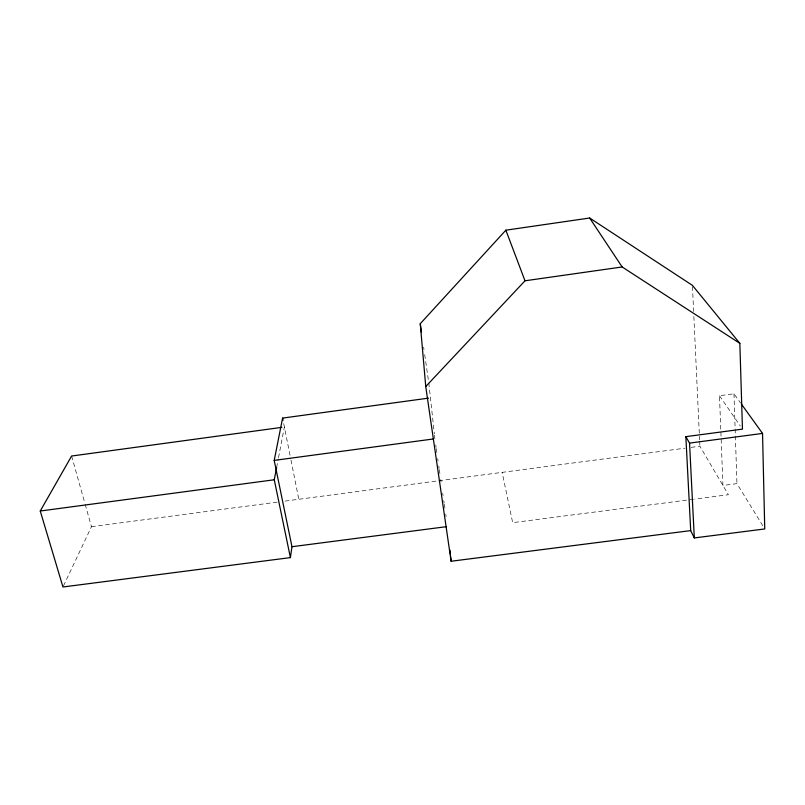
<?xml version="1.0" encoding="UTF-8"?>
<svg xmlns="http://www.w3.org/2000/svg" width="805" height="805" viewBox="0 0 805 805"><rect width="100%" height="100%" fill="white"/><g stroke="black" fill="none" stroke-linecap="round" stroke-linejoin="round"><path stroke-width="0.6" stroke-dasharray="4.03 3.02" d="M276.628 467.443L278.268 458.87M278.51 457.643L284.386 427.022M63.484 585.869L91.468 526.701L85.068 503.94M762.808 525.796L736.957 483.634L722.94 485.455L719.479 395.728L733.969 393.776L740.56 402.933M91.468 526.701L277.705 502.058M285.151 501.072L684.975 448.184M691.193 447.359L699.897 446.212L728.384 494.733L694.715 499.09M693.467 499.251L512.674 522.666L502.149 472.364M719.479 395.728L740.379 426.097M71.605 456.033L84.736 502.743M283.722 423.672L290.746 458.86M290.987 460.078L298.806 499.271M435.747 444.954L436.099 447.429M436.28 448.657L436.994 453.607M437.709 458.548L438.071 461.024M438.785 465.964L439.138 468.44M439.319 469.667L440.033 474.618M440.748 479.559L441.11 482.034M442.72 493.153L443.072 495.628M443.786 500.569L444.149 503.045M444.32 504.282L445.044 509.223M445.759 514.164L446.111 516.639M423.631 347.166L423.994 349.642M424.698 354.582L428.612 381.751M428.793 382.989L434.368 433.804M434.489 435.052L434.851 438.775M692.471 286.6L693.628 311.535M693.86 316.526L699.605 439.973M699.666 441.221L699.897 446.212M733.969 393.776L736.957 483.634"/><path stroke-width="1.21" d="M281.901 427.354L71.605 456.033L40.25 511.014L62.961 586.986L290.404 557.603L291.974 546.716L274.203 460.4L282.605 418.097L428.451 398.143M290.404 557.603L274.264 479.77L276.628 467.443M690.7 530.606L451.112 561.246L425.744 386.551L420.26 323.711L505.862 230.19L589.663 218.014L692.411 285.352L739.845 343.363L742.462 429.135L685.86 436.652L690.7 530.606L694.313 537.931L764.75 528.955L762.536 433.422L741.294 403.949M425.744 386.551L525.001 280.794L622.144 266.958L739.845 343.363M274.203 460.4L433.603 438.936M40.25 511.014L274.264 479.77M685.86 436.652L689.543 443.102L762.536 433.422M291.974 546.716L446.302 526.691M589.663 218.014L622.144 266.958M505.862 230.19L525.001 280.794M282.605 418.097L283.058 420.331M420.26 323.711L421.498 332.354M449.965 550.087L450.347 553.8M450.599 556.285L451.112 561.246M689.543 443.102L694.313 537.931"/></g></svg>
